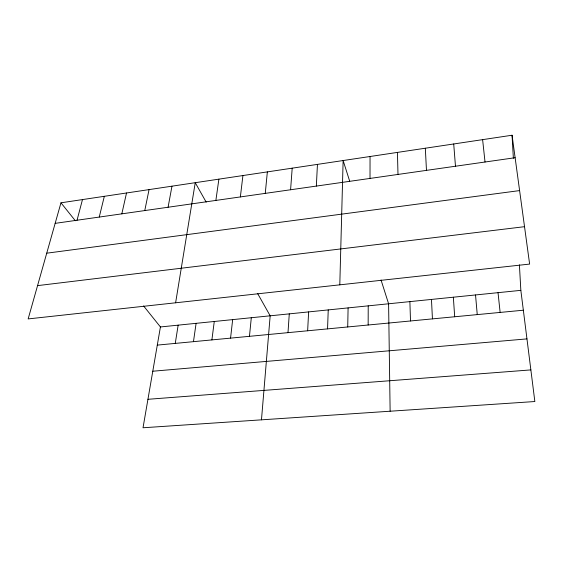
<?xml version="1.0" encoding="UTF-8"?>
<svg xmlns="http://www.w3.org/2000/svg" width="563" height="563" viewBox="0 0 563 563"><rect width="100%" height="100%" fill="white"/><g stroke="black" fill="none" stroke-linecap="round" stroke-linejoin="round"><path stroke-width="0.84" d="M370.018 178.422L370.046 156.507M368.16 325.006L368.216 305.857M347.723 326.955L348.096 307.898M339.799 284.843L343.127 160.539L349.672 181.152M327.553 328.883L328.236 309.91M316.343 186.086L317.448 164.382M307.644 330.777L308.63 311.902M287.996 332.649L289.276 313.873M290.585 189.759L292.197 168.168M261.471 419.836L270.17 315.808L257.601 293.478M265.257 193.376L267.355 171.891M249.458 336.329L251.302 317.729M230.556 338.131L232.667 319.615M240.359 196.93L242.92 175.55M211.892 339.911L214.271 321.487M215.868 200.421L218.887 179.147M193.461 341.664L196.1 323.331M175.262 343.402L178.154 325.154M175.614 302.795L195.241 182.694L206.164 202.103M143.607 305.962L160.427 326.955L143.023 427.767L534.85 401.532L520.845 290.353L519.403 264.814M168.084 207.247L171.968 186.177M144.768 210.569L149.061 189.611M121.826 213.849L126.52 192.982M99.25 217.065L104.331 196.311M77.032 220.239L82.48 199.584M60.966 202.807L28.15 318.918L529.628 264.082L512.056 135.233L60.966 202.807L75.351 220.766M55.16 223.363L515.124 157.717M46.729 253.188L519.607 190.59M37.559 285.631L524.526 226.685M160.427 326.955L520.845 290.353M157.288 345.112L523.351 310.213M152.784 371.228L526.961 338.891M147.935 399.301L530.867 369.905M381.038 279.966L388.597 303.781L390.131 411.222M482.618 139.638L485.025 162.01M498.03 292.669L500.134 312.423M475.531 294.956L477.248 314.604M453.715 143.973L455.474 166.226M453.349 297.208L454.686 316.758M512.056 135.233L513.365 158.287M425.325 148.224L426.472 170.371M431.469 299.432L432.44 318.876M409.885 301.62L410.504 320.973M397.443 152.397L397.992 174.431"/></g></svg>
